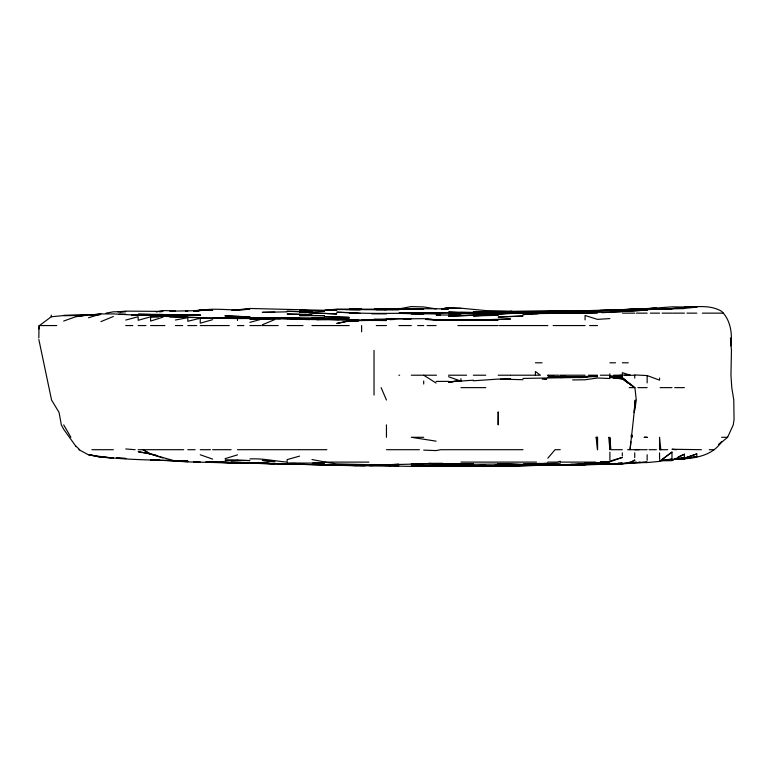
<?xml version="1.0" encoding="UTF-8"?>
<svg xmlns="http://www.w3.org/2000/svg" width="773" height="773" viewBox="0 0 773 773"><rect width="100%" height="100%" fill="white"/><g stroke="black" fill="none" stroke-linecap="round" stroke-linejoin="round"><path stroke-width="1.16" d="M38.853 337.975L38.969 325.559L56.767 325.559M634.111 412.453L635.232 400.037C633.928 416.618 631.831 433.122 630.053 449.702L630.855 441.798M730.862 345.869C732.514 333.868 730.582 320.022 721.634 311.326C710.165 304.552 697.004 306.92 684.385 307.258L696.802 307.152L671.979 306.862L647.146 308.688L656.171 308.205M634.73 410.453L636.276 400.037L634.923 387.631M38.853 328.979L39.471 325.559L51.269 316.766L63.686 315.558L87.388 315.152L76.102 316.611L63.686 321.037M718.938 444.485L727.606 437.286L733.268 424.87L734.041 419.71L733.79 400.037L731.78 387.631L730.949 375.214L731.451 350.382L730.456 337.975M547.835 458.186L555.072 449.702L560.241 449.702M686.646 457.906L674.23 459.355C691.313 458.756 711.208 457.432 721.634 441.741L718.938 444.127M634.73 462.689L647.146 462.554L659.562 461.404L671.979 452.079L671.979 459.104L659.562 460.979M671.979 452.079L659.562 461.404M634.73 460.524L634.73 460.08C626.082 465.607 615.124 463.143 605.385 463.771M634.73 460.08L631.29 462.109L622.323 463.694L609.897 463.723L615.55 463.433M676.491 458.776L674.23 458.978L684.385 458.225L684.385 454.215L671.979 460.679L659.562 460.776L671.979 459.104M197.279 311.355C214.189 306.562 232.528 311.867 249.901 308.997L231.842 310.36M198.265 310.91L200.246 310.021L212.652 310.273L200.246 310.012L193.472 311.2M678.182 456.959L684.385 454.215M262.308 324.786L274.724 319.597M100.925 321.626L113.341 316.486M686.646 457.809L684.385 458.66L674.23 459.152M696.802 453.915L684.385 458.225L678.742 458.486L684.385 458.225L696.802 453.915L696.802 456.582L684.385 458.708L674.23 459.114L684.385 458.64L696.802 456.582M162.997 317.143L150.58 321.095L150.58 316.824L162.997 316.321L200.246 317.635L187.82 317.461M225.069 458.679L237.485 454.862M88.508 317.761L100.925 313.954L113.341 313.896L138.164 315.278L200.246 315.316L168.64 315.065M212.652 319.674L200.246 323.182L200.246 318.234L187.82 321.268L187.82 317.655L175.413 320.022M560.241 461.23L557.101 462.109L547.835 462.109M299.557 456.128L287.141 459.606L287.141 462.109C274.811 461.095 262.52 458.215 249.901 458.94M249.901 322.389L262.308 318.949L274.724 318.157L311.963 319.549L349.212 319.867L287.141 318.611L339.047 319.616M125.757 320.061L138.164 316.727L138.164 320.302L150.58 316.824L158.484 316.949M156.223 311.973L162.997 310.572L175.413 310.823L172.021 311.094M349.212 320.979L358.237 320.901L349.212 320.979L336.796 323.452L349.212 320.824L381.939 320.196M399.989 308.717L411.275 306.552L423.691 306.958L436.107 308.891M106.123 313.142L113.341 311.809L125.757 311.606L120.115 311.934M185.568 311.046L200.246 310.34L194.593 311.181M76.102 316.611L88.508 314.679L99.794 314.833M392.095 309.548L398.868 308.504L411.275 308.727L405.632 308.823M185.568 311.19L187.82 310.843L169.77 311.171M159.605 311.877L162.997 311.403L125.757 311.132L117.854 311.896M671.979 459.703L684.385 458.08L678.742 458.573M609.897 376.635L621.154 375.214M515.243 311.954L510.586 311.161L485.763 310.582L460.93 308.205L448.524 307.963L441.75 308.804L448.524 308.572L445.132 308.823M448.524 307.963L441.75 308.804L448.524 307.963L460.93 308.379M331.153 310.321L335.666 309.789M100.925 313.799L90.77 314.949L99.794 314.36M578.301 377.582L597.49 376.007M232.973 310.331L249.901 308.466L324.38 310.302L336.796 309.152L423.691 309.248L384.191 309.577M485.763 313.394L494.952 313.007M76.102 315.819L99.794 314.311M605.385 464.1L609.897 464.022L585.074 464.921L563.633 464.786L609.897 464.158L622.323 463.095L617.801 463.327M542.839 313.142L523.002 314.611L547.835 312.872L597.49 312.833L535.418 313.606L547.835 312.978M473.347 380.809L498.179 379.079L523.002 379.698M325.51 310.36L336.796 309.5L398.868 309.847M485.763 314.427L569.276 311.306L506.073 312.659M605.626 461.896L600.447 462.186M607.762 461.752L622.323 457.442L609.897 461.829L599.887 462.351M609.897 318.573L597.49 319.384L585.074 315.49L585.074 319.906M510.586 313.142L485.763 314.485L535.418 312.263L607.646 310.475M622.323 310.35L671.979 308.804L616.67 310.36M492.536 319.829L476.738 320.418M495.918 319.616L510.586 318.959L462.061 320.409L473.347 320.012L460.93 320.409L425.952 319.355L459.809 320.399L448.524 320.196L454.166 320.409M580.562 377.62L585.074 377.33L523.002 378.432M369.523 320.38L386.452 320.486L368.392 320.409M537.679 464.167L523.002 464.196L560.241 463.249M539.931 464.032L547.835 463.568L535.418 463.829L547.835 463.307L523.002 464.554L498.179 464.525M639.252 462.476L647.146 462.109L622.323 463.848L585.074 464.486L624.574 463.404M485.763 312.688L498.179 311.992L510.586 312.002L485.763 312.688L553.478 311.925M622.323 310.157L634.73 309.712M634.73 309.393L647.146 309.074L632.478 309.577L647.146 308.881L544.443 311.896M563.633 464.747L572.658 464.515L560.241 464.892L585.074 463.839L560.241 465.143L493.657 465.733M453.036 465.733L411.275 466.022L436.107 465.887L413.536 465.742M535.418 464.544L547.835 463.868L523.002 464.786M77.223 315.751L87.388 315.21M394.346 319.481L389.834 319.645M580.562 311.132L594.099 310.553M528.645 312.775L518.364 313.142M530.906 312.669L569.276 311.326M371.784 320.389L381.939 320.09L371.784 320.515M567.015 311.906L597.49 310.93M453.036 381.669L448.524 381.881L473.347 380.19M457.548 381.456L460.93 381.292M365.011 465.761L187.82 461.916L175.413 461.066L150.58 454.07L138.164 451.703L150.58 453.799M600.64 462.302L609.897 461.645L597.49 462.882L585.074 463.066M589.586 464.206L510.586 465.955L535.418 465.481M572.658 464.428L563.633 464.853L585.074 464.795C529.785 464.979 474.477 466.979 419.179 465.713M480.12 313.625L448.524 313.683C485.763 313.5 522.992 312.215 560.241 311.451L538.8 312.186M403.38 318.882L423.691 318.66L436.107 319.809M594.099 310.707L582.813 311.132M484.632 465.723L448.524 466.158M626.835 463.307L634.73 462.969M562.502 311.944L532.037 311.896L572.658 311.007L530.906 311.906M500.431 379.147L510.586 378.722M544.443 379.156L546.704 379.06L542.192 379.156M547.835 465.133L552.347 464.94M609.897 310.369L634.73 309.171L599.742 310.36M572.658 377.069L547.835 377.446L597.49 376.209M498.179 465.162L494.788 465.298L510.586 465.771L478.989 465.742M504.943 312.659L523.002 312.379L508.334 312.679M542.192 311.983L538.8 312.118L560.241 311.683M561.372 311.925L597.49 311.007L656.171 308.089M381.939 320.109C360.112 320.911 338.313 318.003 316.486 319.645M367.262 320.418L398.868 318.582L411.275 318.747L406.762 318.872M388.703 464.679L398.868 464.322L369.523 465.423L390.964 465.346M132.521 315.191L200.246 314.824L168.64 315.036M647.146 309.374L659.562 308.949M602.003 312.679L622.323 311.606L572.658 313.123L585.074 312.862L575.228 313.142M510.586 312.621L523.002 312.215L473.347 311.693L477.859 311.886M532.037 311.896L560.241 311.886L555.729 311.896M457.548 465.723L436.107 465.993L460.93 466.158L411.275 466.37L369.523 465.549L386.452 464.95M386.452 309.239L374.035 309.277L398.868 309.384L374.035 309.461L411.275 308.63L448.524 308.852L446.263 308.891M411.275 314.031L436.107 313.703C407.129 312.524 378.161 314.263 349.212 312.688L360.498 313.413M87.388 315.017L63.686 315.345M473.347 466.022L483.502 465.733M622.323 376.509L609.897 376.838L622.323 376.509L609.897 376.47L622.323 376.828L622.323 377.668L631.309 385.331M390.964 465.201L374.035 465.201L398.868 465.877M311.963 464.476L336.796 464.747L324.38 465.046L230.702 462.109L240.867 462.409M510.586 464.215L498.179 463.665L523.002 464.554L498.179 463.665L509.465 463.974L448.524 464.525L436.107 463.79L448.524 464.38L473.347 463.887L411.275 463.964L423.691 463.81L388.703 464.737M274.724 312.137L262.308 312.331L287.141 311.848M511.716 311.896L523.002 311.635L443.113 313.142L402.433 313.142L460.93 312.408L448.524 312.099L459.809 312.669M579.431 311.123L585.074 310.988M265.699 318.872L274.724 318.66L249.901 319.23L261.177 319.123M547.835 465.22L473.347 465.829L480.12 465.733M597.49 464.36L609.897 464.129M463.191 312.679L485.763 312.572L460.93 312.36L484.632 312.679M317.606 319.636L336.796 319.239L311.963 319.22L336.796 319.268L324.38 319.481M263.438 318.089L299.557 318.283L282.628 318.234M324.38 465.046L361.619 465.848L390.964 465.597M87.388 315.442L63.686 315.616M643.764 309.577L647.146 309.529M624.555 375.301L630.13 375.214M599.742 464.187L597.49 464.215L602.003 464.187M331.153 310.36L336.796 310.282L324.38 310.302M345.821 318.863L349.212 318.814L311.963 318.263L322.119 318.834M370.654 320.409L374.035 320.36M572.658 379.939L585.074 379.775L597.49 377.997L609.897 378.509M460.93 464.206L436.107 463.993M118.984 314.234L125.757 314.157M237.485 317.964L227.33 318.089L274.724 318.08L269.081 318.089M296.165 319.172L309.712 319.636M572.658 311.48L585.074 311.345M262.308 317.896L212.652 317.964L222.808 318.089M212.652 462.418L237.485 462.756L206.033 462.109L229.581 462.438L220.363 461.829M287.141 463.008L324.38 463.143M369.523 465.559L374.035 465.52M345.821 309.587L360.498 309.587L349.212 309.5L359.368 309.587M150.58 314.514L138.164 314.234L162.997 314.427M237.485 318.563L249.901 318.476L200.246 318.032L237.485 318.563L237.485 320.515M394.346 319.23L374.035 319.143M394.346 318.92L386.452 318.959L405.632 318.863M169.77 316.998L187.82 316.988L175.413 316.795L185.568 317.345M631.348 375.291L634.73 375.272M436.107 381.427L448.524 381.379M376.296 309.741L386.452 309.722M386.452 313.886L371.784 313.828M309.712 318.949L324.38 318.988L249.901 318.08M504.943 379.224L510.586 379.214M547.835 312.321L523.002 313.036L553.478 312.108L547.835 312.089L523.002 312.727L572.658 312.408L535.418 312.263M520.809 313.142L521.35 313.142M622.565 313.142L634.73 313.142M636.372 313.142L647.146 313.142M650.296 313.142L659.562 313.142M662.123 313.142L671.979 313.142M672.829 313.142L684.385 313.142M686.965 313.142L696.802 313.142M702.328 313.142L723.364 313.142M125.757 325.559L132.782 325.559M138.164 325.559L145.942 325.559M150.58 325.559L164.891 325.559M175.413 325.559L182.699 325.559M187.82 325.559L196.748 325.559M200.246 325.559L229.252 325.559M237.485 325.559L243.872 325.559M249.901 325.559L261.226 325.559M262.308 325.559L278.232 325.559M287.141 325.559L303.016 325.559M311.963 325.559L349.212 325.559M376.277 325.559L386.452 325.559M398.868 325.559L411.275 325.559M417.642 325.559L423.691 325.559M427.092 325.559L436.107 325.559M457.867 325.559L498.179 325.559M499.464 325.559L510.586 325.559M510.818 325.559L547.835 325.559M553.139 325.559L585.074 325.559M589.586 325.559L597.49 325.559M535.418 362.798L542.066 362.798M609.897 362.798L615.501 362.798M622.323 362.798L628.256 362.798M398.868 375.214L399.602 375.214M411.275 375.214L436.503 375.214M448.524 375.214L466.583 375.214M473.347 375.214L485.763 375.214M498.179 375.214L510.122 375.214M510.586 375.214L540.395 375.214L535.418 371.504L535.418 375.214M547.835 375.214L559.111 375.214M560.241 375.214L585.074 375.214M588.35 375.214L597.49 375.214M600.35 375.214L609.897 375.214L609.897 373.794M613.607 375.214L622.323 375.214L622.323 372.712L630.42 375.214M460.93 387.631L485.763 387.631M629.261 387.631L634.73 387.631M637.889 387.631L647.146 387.631M660.132 387.631L671.979 387.631M674.684 387.631L684.385 387.631M423.691 437.286L411.275 437.286L436.107 441.161M596.138 437.286L597.49 437.286L597.51 449.702L596.138 437.286L597.49 438.291M721.634 437.286L727.606 437.286M91.861 449.702L113.341 449.702M138.164 449.702L183.616 449.702M187.82 449.702L195.154 449.702M200.246 449.702L210.43 449.702M212.652 449.702L231.117 449.702M237.485 449.702L249.138 449.702M249.901 449.702L326.892 449.702M386.452 449.702L419.41 449.702M523.002 449.702L440.687 449.702L436.107 450.591L423.691 450.128M622.323 449.702L610.863 449.702L609.897 438.233L608.776 437.286L609.897 449.702L609.897 437.286M627.618 449.702L647.146 449.702M649.059 449.702L656.412 449.702M667.688 449.702L659.562 449.702L659.562 437.286L660.818 449.702L659.562 449.49M701.44 449.702L671.979 449.258L676.501 449.702M709.218 449.702L714.068 449.702M368.905 462.109L325.559 462.109L311.963 459.549M460.93 462.109L536.539 462.109M560.241 462.109L584.349 462.109M585.074 462.109L595.577 462.109M634.73 462.109L636.652 462.109M638.73 462.109L640.092 462.109M280.367 318.853L225.069 317.742L249.901 317.867M311.963 318.118L324.38 318.138L287.141 317.626L299.557 317.829M436.107 320.09L498.179 319.906L436.107 320.389L458.679 320.409M453.036 315.123L460.93 315.162L436.107 314.93L440.62 314.998M150.58 314.872L175.413 315.104M585.074 376.567L597.49 376.644M260.057 463.414L274.724 463.974L266.82 463.423M274.724 318.737L287.141 318.834M269.081 463.114L254.414 462.641M535.418 311.867L547.835 312.021M512.847 311.934L523.002 312.06L510.586 311.867L523.002 312.195M622.323 375.108L630.256 375.214M358.237 320.418L349.212 320.293L352.594 320.399M184.438 461.095L187.82 461.143M132.521 315.142L138.164 315.239L131.4 315.142M237.485 317.858L249.901 318.061M246.51 463.288L205.966 461.839M609.897 376.992L622.323 378.915L613.289 377.891L622.323 378.123L634.73 387.341M494.788 465.723L498.179 465.8L495.918 465.742M324.38 319.104L336.796 319.442M313.094 462.65L324.38 462.921M274.724 317.887L287.141 318.215M460.93 320.409L448.524 320.051L460.93 320.244L448.524 320.273L453.036 320.409M587.335 376.847L547.835 377.234L572.658 376.838L560.241 377.456L547.835 375.378L560.241 377.533L572.658 377.214L560.241 375.852L572.658 377.504M179.925 461.095L187.82 461.317L185.568 461.066M354.855 320.466L358.237 320.563M237.485 317.838L245.379 318.08M290.522 463.414L297.296 463.636M159.605 460.109L150.58 459.8L187.82 461.645M448.524 320.177L455.287 320.418M352.594 320.167L359.368 320.418M634.073 387.631L622.323 377.668L609.897 376.383L622.323 378.074L628.323 383.215L622.323 378.142L609.897 376.316L622.323 376.828M613.289 377.784L622.323 378.123L609.897 377.504M428.203 463.404L442.881 463.442L423.691 463.597L436.107 463.713L429.334 463.414M165.248 460.312L175.413 460.698M436.107 465.781L448.524 466.283M383.06 464.959L386.452 465.095L336.796 463.906L324.38 462.109M194.593 461.887L200.246 462.109L193.559 461.858M225.069 462.341L229.581 462.544M231.842 462.641L237.485 462.892L232.973 462.66M659.562 378.045L659.562 380.152L647.146 375.562L634.73 374.934M183.307 461.095L187.82 461.317C154.745 459.442 121.129 460.756 88.508 454.553L100.925 457.22L113.341 457.829L100.925 457.162L88.508 454.824L78.933 449.702M498.179 463.597L509.465 464.158M100.925 457.22L113.341 457.848M293.914 463.414L297.296 463.587M274.724 461.433L262.308 460.447L274.724 461.742M306.321 312.659L299.557 312.186L336.796 313.964L308.582 312.823M639.068 449.702L634.73 449.702M125.757 448.968L135.169 449.702M613.289 377.949L617.801 378.355M609.897 376.316L622.323 377.668M514.074 311.877L510.586 311.335L560.241 310.543L565.884 311.983M151.711 454.08L156.223 455.21M150.58 454.07L142.976 449.702L150.58 454.07L162.997 457.945M200.246 454.766L212.652 459.114M448.524 376.731L460.93 381.118M423.691 375.214L436.107 383.05M622.323 378.751L625.009 380.973M76.102 446.272L79.658 449.702M76.102 446.591L63.686 429.305L61.328 424.87L59.077 412.453L51.569 400.037L38.853 339.54M63.686 424.87L70.884 437.286M381.128 387.631L386.452 400.037M631.599 435.025L632.111 437.286L631.841 435.025M631.183 435.025L631.299 437.286M659.562 452.852L659.562 459.375M647.146 375.562L647.146 382.877M647.146 454.717L647.146 460.312M634.73 375.446L634.73 378.171M634.73 452.833L634.73 457.587M622.323 452.852L622.323 455.964M609.897 452.176L609.897 459.809M597.49 437.286L597.49 449.702M460.93 378.673L460.93 380.306M423.691 381.012L423.691 384.017M386.452 424.87L386.452 437.286M374.035 350.382L374.035 395.08M361.619 325.559L361.619 331.849M51.269 315.104L51.269 316.766M498.314 412.453L498.179 424.87L498.179 411.874L498.314 412.453M603.365 462.109L597.49 462.911L585.074 462.95L597.49 462.882L603.365 462.109M460.93 380.664L448.524 381.997L460.93 380.741M647.146 310.089L622.323 311.48L647.146 310.089M684.385 307.915L659.562 309.171L696.802 307.277L684.385 307.915M538.8 463.442L535.418 463.636L547.835 463.674L538.8 463.423M485.763 315.258L473.347 315.944L498.179 315.297L485.763 315.258M510.586 316.457L498.179 317.085L523.002 316.041L510.586 316.457M473.347 315.268L448.524 316.196L485.763 314.785L473.347 315.2M339.047 464.621L336.796 464.699L339.047 464.621M485.763 465.317L473.347 465.733L485.763 465.317M390.964 465.539L378.548 464.969L390.964 465.52M411.275 313.181L398.868 313.423L423.691 313.732L398.868 313.365L411.275 313.181M460.93 465.79L448.524 466.003L460.93 465.79M585.074 463.897L582.813 463.935L585.074 463.906M311.963 315.432L299.557 315.597L324.38 315.655L311.963 315.432M684.385 308.514L671.979 308.63L684.385 308.514M317.606 464.312L311.963 464.37L317.606 464.322M361.619 309.171L349.212 309.268L361.619 309.239M237.485 460.138L225.069 460.196L249.901 460.563L237.485 460.138M647.146 437.286L644.238 437.286L647.146 437.286M311.963 311.925L287.141 311.306L311.963 311.925M287.141 463.713L274.724 463.578L287.141 463.732M249.901 316.901L225.069 315.848L249.901 316.901M357.107 465.52L349.212 465.394L357.107 465.539M336.796 316.988L324.38 316.737L349.212 317.394L336.796 316.988M299.557 314.331L287.141 314.07L311.963 314.698L299.557 314.331M436.107 319.664L425.952 319.452L436.107 319.722M324.38 311.094L299.557 310.263L324.38 311.094M374.035 320.418L361.619 320.09L374.035 320.409M223.938 318.08L212.652 317.78L223.938 318.089M349.212 312.582L336.796 312.195L357.116 313.142L349.212 312.582M212.652 462.109L208.14 461.887L212.652 462.109M125.757 458.486L116.723 458.022L125.757 458.486"/></g></svg>
